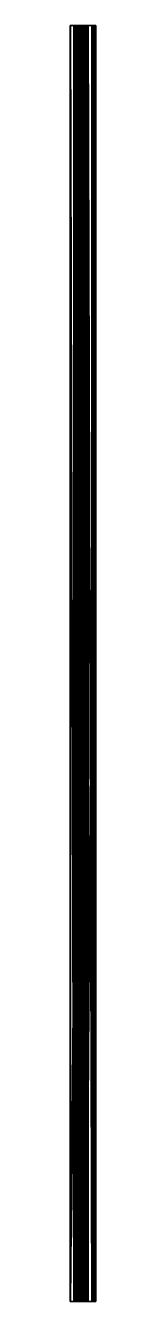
# Model space of a CAD drawing. Header units: millimetres. Extents: x -20 to 20, y -1000 to 1000.
import ezdxf

# ---------------------------------------------------------------- set-up
doc = ezdxf.new("R2010")
doc.units = ezdxf.units.MM
doc.layers.get('0').update_dxf_attribs({"color": 33})

msp = doc.modelspace()

# ---------------------------------------------------------------- meshes
at = {"color": 251}
mesh = msp.add_polyface(dxfattribs=at)
corners = [(14.2, 1000, 10.3), (14.3, 1000, 11.3), (14.5, 1000, 12.3), (14.9, 1000, 13.2), (15.5, 1000, 14.2), (16.2, 1000, 15), (17, 1000, 15.7), (17.8, 1000, 16.3), (18.7, 1000, 16.7), (19.7, 1000, 16.9), (19.9, 1000, 17), (20, 1000, 17.1), (20, 1000, 17.3), (20, 1000, 20.2), (20, 1000, 20.4), (19.9, 1000, 20.5), (19.7, 1000, 20.5), (5.9, 1000, 20.5), (5.7, 1000, 20.5), (5.6, 1000, 20.4), (5.5, 1000, 20.2), (-0.8, 1000, 7.6), (-0.9, 1000, 7.5), (-1.1, 1000, 7.3), (-1.2, 1000, 7.2), (-19.7, 1000, -3.9), (-19.9, 1000, -4), (-20, 1000, -4.2), (-20, 1000, -4.4), (-20, 1000, -20.2), (-20, 1000, -20.4), (-19.9, 1000, -20.5), (-19.7, 1000, -20.5), (-14.3, 1000, -20.5), (-14.2, 1000, -20.5), (-14.1, 1000, -20.4), (-14, 1000, -20.2), (-14, 1000, -18.1), (-13.7, 1000, -16), (-13.2, 1000, -13.9), (-12.3, 1000, -11.9), (-11.2, 1000, -10), (-9.8, 1000, -8.2), (-8.3, 1000, -6.6), (-6.5, 1000, -5.3), (-4.6, 1000, -4.2), (-2.6, 1000, -3.4), (-0.6, 1000, -2.4), (1.3, 1000, -1.2), (2.9, 1000, 0.3), (4.4, 1000, 2), (5.6, 1000, 3.8), (6.5, 1000, 5.7), (7.2, 1000, 7.7), (7.7, 1000, 9.7), (7.8, 1000, 9.9), (7.9, 1000, 10), (8, 1000, 10), (13.9, 1000, 10), (14.1, 1000, 10.1), (14.2, 1000, 10.2), (14.2, -1000, 10.3), (14.3, -1000, 11.3), (14.5, -1000, 12.3), (14.9, -1000, 13.2), (15.5, -1000, 14.2), (16.2, -1000, 15), (17, -1000, 15.7), (17.8, -1000, 16.3), (18.7, -1000, 16.7), (19.7, -1000, 16.9), (19.9, -1000, 17), (20, -1000, 17.1), (20, -1000, 17.3), (20, -1000, 20.2), (20, -1000, 20.4), (19.9, -1000, 20.5), (19.7, -1000, 20.5), (5.9, -1000, 20.5), (5.7, -1000, 20.5), (5.6, -1000, 20.4), (5.5, -1000, 20.2), (-0.8, -1000, 7.6), (-0.9, -1000, 7.5), (-1.1, -1000, 7.3), (-1.2, -1000, 7.2), (-19.7, -1000, -3.9), (-19.9, -1000, -4), (-20, -1000, -4.2), (-20, -1000, -4.4), (-20, -1000, -20.2), (-20, -1000, -20.4), (-19.9, -1000, -20.5), (-19.7, -1000, -20.5), (-14.3, -1000, -20.5), (-14.2, -1000, -20.5), (-14.1, -1000, -20.4), (-14, -1000, -20.2), (-14, -1000, -18.1), (-13.7, -1000, -16), (-13.2, -1000, -13.9), (-12.3, -1000, -11.9), (-11.2, -1000, -10), (-9.8, -1000, -8.2), (-8.3, -1000, -6.6), (-6.5, -1000, -5.3), (-4.6, -1000, -4.2), (-2.6, -1000, -3.4), (-0.6, -1000, -2.4), (1.3, -1000, -1.2), (2.9, -1000, 0.3), (4.4, -1000, 2), (5.6, -1000, 3.8), (6.5, -1000, 5.7), (7.2, -1000, 7.7), (7.7, -1000, 9.7), (7.8, -1000, 9.9), (7.9, -1000, 10), (8, -1000, 10), (13.9, -1000, 10), (14.1, -1000, 10.1), (14.2, -1000, 10.2)]
mesh.append_faces([[corners[k] for k in face] for face in [(30, 32, 31)]], dxfattribs={"vtx0": -1, "color": 251})
mesh.append_faces([[corners[k] for k in face] for face in [(91, 93, 90)]], dxfattribs={"vtx0": -1, "vtx1": -1, "color": 251})
mesh.append_faces([[corners[k] for k in face] for face in [(20, 4, 57), (118, 65, 81)]], dxfattribs={"vtx0": -1, "vtx1": -1, "vtx2": -1, "color": 251})
mesh.append_faces([[corners[k] for k in face] for face in [(16, 14, 13), (16, 13, 12), (16, 12, 11), (16, 11, 10), (16, 10, 9), (16, 9, 8), (16, 8, 7), (16, 7, 6), (16, 6, 5), (16, 5, 4), (0, 58, 57), (20, 57, 56), (20, 56, 55), (20, 55, 54), (20, 54, 53), (20, 53, 52), (22, 52, 51), (23, 51, 50), (24, 50, 49), (24, 49, 48), (24, 48, 47), (24, 47, 46), (24, 46, 45), (24, 45, 44), (24, 44, 43), (24, 43, 42), (28, 42, 41), (28, 41, 40), (28, 40, 39), (28, 39, 38), (28, 38, 37), (28, 37, 36), (28, 36, 35), (28, 35, 34), (28, 34, 33), (28, 33, 32), (119, 121, 61), (118, 61, 62), (118, 62, 63), (118, 63, 64), (118, 64, 65), (65, 77, 78), (65, 78, 79), (65, 79, 80), (65, 80, 81), (113, 81, 82), (113, 82, 83), (112, 83, 84), (111, 84, 85), (103, 85, 86), (103, 86, 87), (103, 87, 88), (103, 88, 89), (93, 89, 90)]], dxfattribs={"vtx0": -1, "vtx2": -1, "color": 251})
mesh.append_faces([[corners[k] for k in face] for face in [(17, 16, 4), (18, 17, 4), (19, 18, 4), (20, 19, 4), (0, 60, 58), (1, 0, 57), (2, 1, 57), (3, 2, 57), (4, 3, 57), (21, 20, 52), (22, 21, 52), (23, 22, 51), (24, 23, 50), (25, 24, 42), (26, 25, 42), (27, 26, 42), (28, 27, 42), (29, 28, 32), (30, 29, 32), (118, 119, 61), (74, 75, 77), (73, 74, 77), (72, 73, 77), (71, 72, 77), (70, 71, 77), (69, 70, 77), (68, 69, 77), (67, 68, 77), (66, 67, 77), (65, 66, 77), (117, 118, 81), (116, 117, 81), (115, 116, 81), (114, 115, 81), (113, 114, 81), (112, 113, 83), (111, 112, 84), (110, 111, 85), (109, 110, 85), (108, 109, 85), (107, 108, 85), (106, 107, 85), (105, 106, 85), (104, 105, 85), (103, 104, 85), (102, 103, 89), (101, 102, 89), (100, 101, 89), (99, 100, 89), (98, 99, 89), (97, 98, 89), (96, 97, 89), (95, 96, 89), (94, 95, 89), (93, 94, 89)]], dxfattribs={"vtx1": -1, "vtx2": -1, "color": 251})
mesh.append_faces([[corners[k] for k in face] for face in [(62, 61, 0), (0, 1, 62), (63, 62, 1), (1, 2, 63), (64, 63, 2), (2, 3, 64), (65, 64, 3), (3, 4, 65), (66, 65, 4), (4, 5, 66), (67, 66, 5), (5, 6, 67), (68, 67, 6), (6, 7, 68), (69, 68, 7), (7, 8, 69), (70, 69, 8), (8, 9, 70), (71, 70, 9), (9, 10, 71), (72, 71, 10), (10, 11, 72), (73, 72, 11), (11, 12, 73), (74, 73, 12), (12, 13, 74), (75, 74, 13), (13, 14, 75), (76, 75, 14), (14, 15, 76), (77, 76, 15), (15, 16, 77), (78, 77, 16), (16, 17, 78), (79, 78, 17), (17, 18, 79), (80, 79, 18), (18, 19, 80), (81, 80, 19), (19, 20, 81), (82, 81, 20), (20, 21, 82), (83, 82, 21), (21, 22, 83), (84, 83, 22), (22, 23, 84), (85, 84, 23), (23, 24, 85), (86, 85, 24), (24, 25, 86), (87, 86, 25), (25, 26, 87), (88, 87, 26), (26, 27, 88), (89, 88, 27), (27, 28, 89), (90, 89, 28), (28, 29, 90), (91, 90, 29), (29, 30, 91), (92, 91, 30), (30, 31, 92), (93, 92, 31), (31, 32, 93), (94, 93, 32), (32, 33, 94), (95, 94, 33), (33, 34, 95), (96, 95, 34), (34, 35, 96), (97, 96, 35), (35, 36, 97), (98, 97, 36), (36, 37, 98), (99, 98, 37), (37, 38, 99), (100, 99, 38), (38, 39, 100), (101, 100, 39), (39, 40, 101), (102, 101, 40), (40, 41, 102), (103, 102, 41), (41, 42, 103), (104, 103, 42), (42, 43, 104), (105, 104, 43), (43, 44, 105), (106, 105, 44), (44, 45, 106), (107, 106, 45), (45, 46, 107), (108, 107, 46), (46, 47, 108), (109, 108, 47), (47, 48, 109), (110, 109, 48), (48, 49, 110), (111, 110, 49), (49, 50, 111), (112, 111, 50), (50, 51, 112), (113, 112, 51), (51, 52, 113), (114, 113, 52), (52, 53, 114), (115, 114, 53), (53, 54, 115), (116, 115, 54), (54, 55, 116), (117, 116, 55), (55, 56, 117), (118, 117, 56), (56, 57, 118), (119, 118, 57), (57, 58, 119), (120, 119, 58), (58, 59, 120), (121, 120, 59), (59, 60, 121), (61, 121, 60), (60, 0, 61), (16, 15, 14), (60, 59, 58), (91, 92, 93), (119, 120, 121), (75, 76, 77)]], dxfattribs={"vtx2": -1, "color": 251})

doc.saveas('drawing.dxf')
